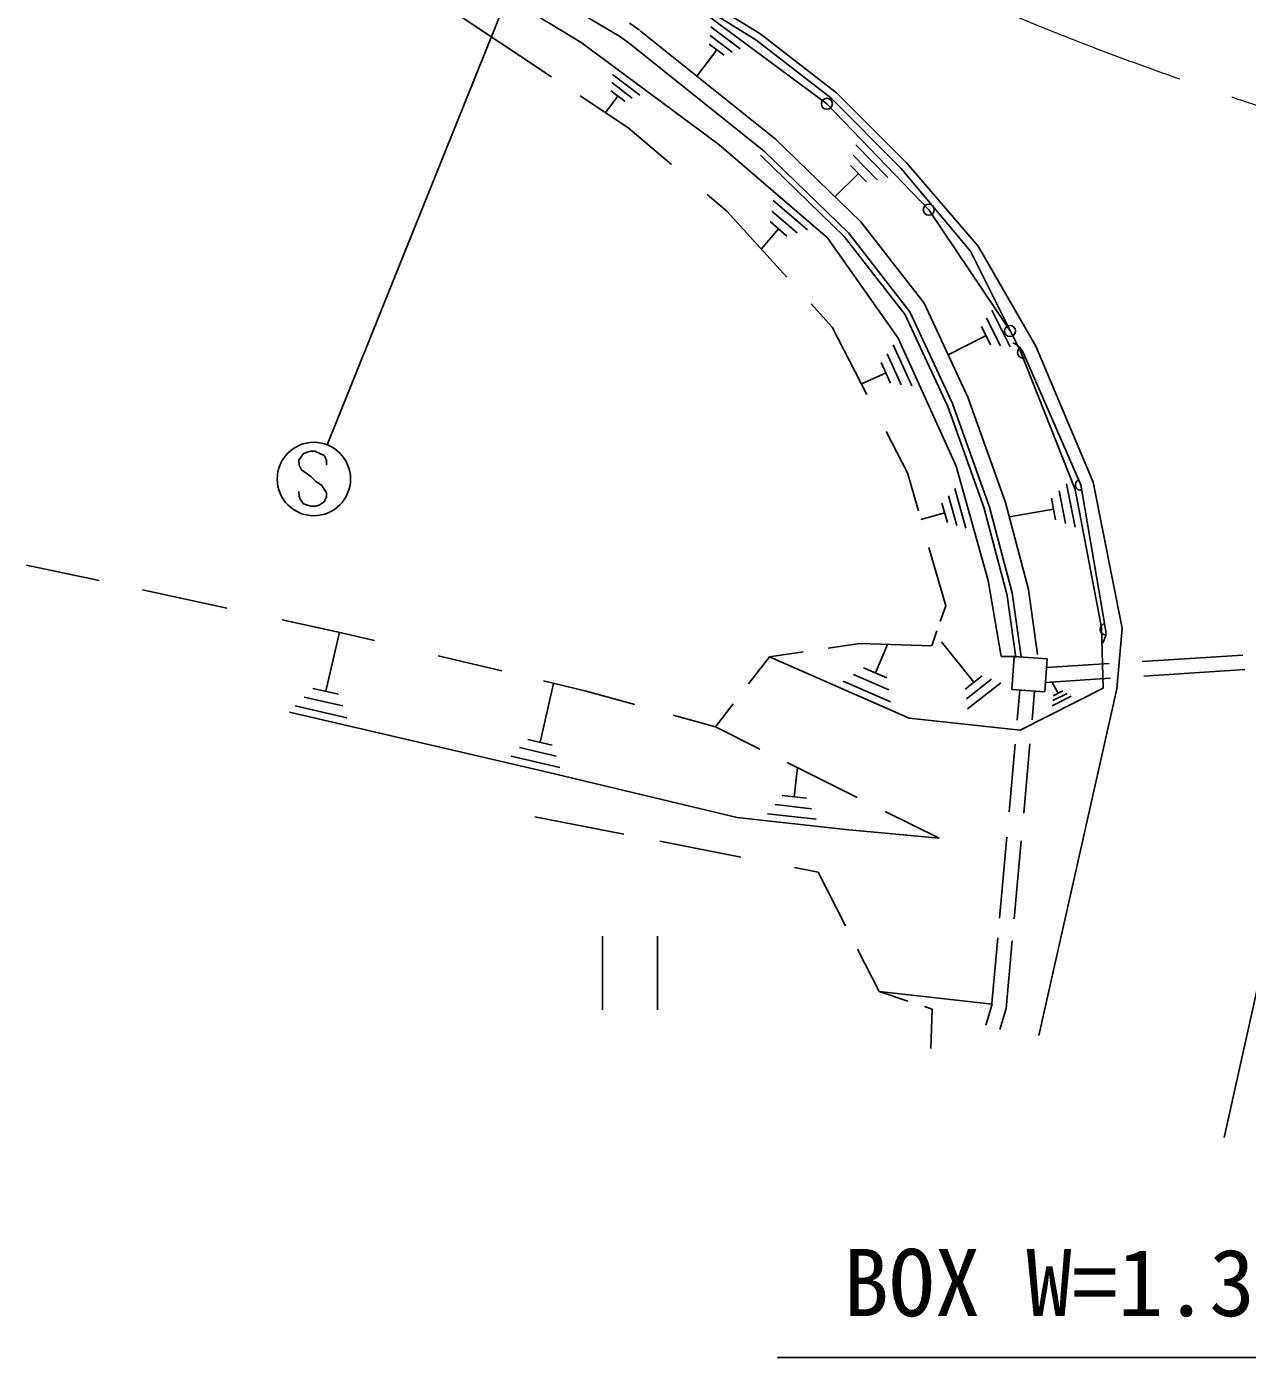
# Model space of a CAD drawing. Units: millimetres, scale not verified. Extents: x 40000 to 680000, y 20000 to 380000.
# Drawn here: x 355382 to 388656, y 261613 to 297895 of the extents above; entities that cross this region are included whole.
import ezdxf
from ezdxf.enums import TextEntityAlignment as Align

# ---------------------------------------------------------------- set-up
doc = ezdxf.new("R2010")
doc.units = ezdxf.units.MM
doc.header["$LTSCALE"] = 1000
doc.linetypes.add('CHAIN', pattern=[18.5, 12, -1.5, 3.5, -1.5])
doc.layers.add('M-BGD', color=7, linetype='Continuous', lineweight=25)
doc.layers.add('M-BMK', color=2, linetype='CHAIN', lineweight=13)
doc.styles.add('ＭＳ ゴシック', font='')
doc.styles.get('ＭＳ ゴシック').set_extended_font_data('MS Gothic')

msp = doc.modelspace()

# ---------------------------------------------------------------- linework, layer by layer
at = {"layer": 'M-BGD'}
for p, q in [((369217, 300532), (363571, 286495)), ((371571, 297612), (367685, 299921)), ((367346, 299380), (370497, 297462)), ((372312, 299365), (375254, 297536)), ((372421, 299519), (375368, 297707)), ((366951, 298345), (369686, 296527)), ((372083, 297798), (371818, 297989)), ((377194, 295791), (374001, 298155)), ((374027, 297887), (374832, 297289)), ((371819, 297433), (371571, 297612)), ((375786, 294833), (372101, 297784)), ((374009, 297651), (374612, 297202)), ((375254, 297536), (377304, 295955)), ((375368, 297707), (377457, 296089)), ((370497, 297462), (374254, 294677)), ((375488, 294495), (371819, 297433)), ((373651, 296542), (374192, 297265)), ((373990, 297414), (374393, 297115)), ((371350, 296590), (372096, 296028)), ((371308, 296145), (371685, 295861)), ((371329, 296367), (371890, 295945)), ((377457, 296089), (379373, 294176)), ((370466, 296009), (371773, 295140)), ((371161, 295552), (371500, 296000)), ((379972, 292903), (377194, 295791)), ((377304, 295955), (379211, 294033)), ((371773, 295140), (372957, 294137)), ((374254, 294677), (377210, 292138)), ((378120, 292570), (375786, 294833)), ((377987, 294676), (378853, 293780)), ((377679, 292161), (375384, 294388)), ((377784, 292269), (375488, 294495)), ((377914, 294391), (378569, 293722)), ((377410, 293258), (378059, 293888)), ((377842, 294106), (378271, 293661)), ((379211, 294033), (381106, 291777)), ((379373, 294176), (381314, 291911)), ((373927, 293316), (374464, 292861)), ((374464, 292861), (376101, 291062)), ((375697, 292866), (376385, 292269)), ((375733, 293150), (376663, 292355)), ((382186, 289597), (379972, 292903)), ((375647, 292578), (376107, 292184)), ((379845, 290354), (378120, 292570)), ((375399, 291825), (375880, 292385)), ((377210, 292138), (379142, 289397)), ((379340, 290026), (377665, 292176)), ((379459, 290118), (377784, 292269)), ((381106, 291777), (382463, 289064)), ((381314, 291911), (382894, 289185)), ((376762, 290337), (377342, 289700)), ((381037, 287788), (379845, 290354)), ((380484, 287554), (379323, 290055)), ((380620, 287617), (379459, 290118)), ((381549, 289945), (381925, 289190)), ((381687, 290165), (382193, 289164)), ((377342, 289700), (378288, 287868)), ((381405, 289716), (381658, 289216)), ((379003, 289215), (379507, 288097)), ((379142, 289397), (380717, 285911)), ((380498, 288946), (381535, 289470)), ((382894, 289185), (384450, 285479)), ((378841, 288974), (379223, 288133)), ((382463, 289064), (383965, 285279)), ((382543, 289008), (384118, 285401)), ((378137, 288152), (378809, 288452)), ((378678, 288734), (378930, 288175)), ((382062, 284925), (381037, 287788)), ((381490, 284741), (380479, 287567)), ((381631, 284791), (380620, 287617)), ((378810, 286856), (379390, 285733)), ((363120, 286324), (362928, 286258)), ((363241, 286322), (363120, 286324)), ((363491, 286203), (363241, 286322)), ((362928, 286258), (362804, 286074)), ((362804, 286074), (362807, 285942)), ((362807, 285942), (362870, 285813)), ((363555, 286071), (363491, 286203)), ((363555, 285942), (363555, 286071)), ((380717, 285911), (381593, 282792)), ((362870, 285813), (363125, 285632)), ((363125, 285632), (363254, 285500)), ((379390, 285733), (379690, 284689)), ((362807, 285094), (362804, 285216)), ((363254, 285500), (363433, 285384)), ((363433, 285384), (363560, 285184)), ((363560, 285184), (363555, 285073)), ((380680, 285298), (380986, 284221)), ((383523, 285240), (383698, 284352)), ((383726, 285432), (383962, 284246)), ((383965, 285279), (384683, 281515)), ((384118, 285401), (384790, 281463)), ((384450, 285479), (385246, 281491)), ((362846, 284992), (362807, 285094)), ((362930, 284881), (362846, 284992)), ((363117, 284821), (362930, 284881)), ((363252, 284821), (363117, 284821)), ((363352, 284850), (363252, 284821)), ((363494, 284942), (363352, 284850)), ((363555, 285073), (363494, 284942)), ((380328, 284905), (380479, 284373)), ((380508, 285098), (380737, 284295)), ((382688, 282548), (382062, 284925)), ((383315, 285040), (383429, 284450)), ((379755, 284461), (380410, 284641)), ((382101, 282421), (381486, 284753)), ((382246, 282459), (381631, 284791)), ((382169, 284526), (383376, 284742)), ((379976, 283698), (380434, 282103)), ((355382, 283216), (357358, 282792)), ((381593, 282792), (381949, 280722)), ((358540, 282538), (360836, 282044)), ((382342, 280693), (382098, 282439)), ((382490, 280713), (382246, 282459)), ((382936, 280776), (382688, 282548)), ((380434, 282103), (380283, 281672)), ((362349, 281719), (363885, 281389)), ((363913, 281381), (363536, 279774)), ((363885, 281389), (364863, 281155)), ((380195, 281423), (380052, 281014)), ((384683, 281515), (384721, 279860)), ((385246, 281491), (385101, 279840)), ((376548, 280848), (375627, 280714)), ((378092, 281073), (377234, 280948)), ((380052, 281014), (378092, 281073)), ((378848, 281053), (378518, 280280)), ((380319, 281124), (381197, 280018)), ((366601, 280741), (368331, 280328)), ((375627, 280714), (375062, 279979)), ((379438, 279044), (375627, 280714)), ((381949, 280722), (382303, 280720)), ((382303, 280720), (382237, 279825)), ((383201, 280654), (382303, 280720)), ((383135, 279759), (383201, 280654)), ((383184, 280419), (384887, 280529)), ((385786, 280586), (388528, 280762)), ((378887, 279814), (377920, 280230)), ((378833, 280142), (378190, 280415)), ((381426, 280194), (380964, 279834)), ((381686, 280102), (380997, 279566)), ((383154, 280017), (384915, 280130)), ((385838, 280189), (388591, 280366)), ((363887, 279695), (363184, 279852)), ((369747, 279989), (369377, 278382)), ((369473, 280055), (370630, 279779)), ((370630, 279779), (371960, 279410)), ((378927, 279482), (377642, 280050)), ((381933, 280006), (381029, 279298)), ((382237, 279825), (383135, 279759)), ((382384, 278988), (382458, 279809)), ((384721, 279860), (382463, 278712)), ((382787, 278998), (382857, 279779)), ((385101, 279840), (382970, 270386)), ((383328, 280029), (383501, 279721)), ((383624, 279785), (383364, 279653)), ((364109, 279049), (362706, 279373)), ((364005, 279374), (362949, 279610)), ((374644, 279434), (374157, 278800)), ((383852, 279642), (383333, 279378)), ((383742, 279711), (383351, 279520)), ((369617, 277560), (362547, 279204)), ((373004, 279120), (374157, 278800)), ((382463, 278712), (379438, 279044)), ((374157, 278800), (375370, 278197)), ((369707, 278305), (369039, 278463)), ((382160, 276490), (382325, 278329)), ((382559, 276453), (382728, 278338)), ((369913, 277692), (368586, 278004)), ((369813, 278003), (368815, 278238)), ((374748, 276331), (369617, 277560)), ((376109, 277830), (378022, 276879)), ((376392, 277694), (376306, 276898)), ((376635, 276858), (375972, 276930)), ((376774, 276571), (375783, 276684)), ((378787, 276499), (380257, 275768)), ((369233, 276350), (371660, 275876)), ((377705, 276004), (374748, 276331)), ((376904, 276288), (375579, 276434)), ((380257, 275768), (377705, 276004)), ((381900, 273584), (382099, 275800)), ((372640, 275684), (374846, 275253)), ((382301, 273571), (382491, 275699)), ((376316, 274965), (376957, 274840)), ((376957, 274840), (377703, 273380)), ((371082, 271093), (371082, 273093)), ((372582, 273093), (372582, 271093)), ((381683, 271162), (381852, 273051)), ((382081, 271126), (382247, 272973)), ((378027, 272746), (378620, 271586)), ((388021, 267610), (389102, 272468)), ((381698, 271241), (378620, 271586)), ((378620, 271586), (379398, 271327)), ((379857, 271175), (380068, 271105)), ((380068, 271105), (380025, 270031)), ((381528, 270670), (381698, 271241)), ((381911, 270556), (382081, 271126)), ((375845, 261613), (398182, 261613))]:
    msp.add_line(p, q, dxfattribs=at)
for centre, radius in [((377194, 295791), 150), ((379972, 292903), 150), ((382186, 289597), 150), ((363211, 285561), 1000)]:
    msp.add_circle(centre, radius, dxfattribs=at)
for centre, radius, start, end in [((382085, 288808), 500, 23.5922, 68.5922), ((382543, 289008), 150, 113.5922, 293.5922), ((384118, 285401), 150, 113.5922, 279.6827), ((384790, 281463), 150, 99.6826, 279.6827), ((384298, 281378), 500, 324.6827, 9.6827)]:
    msp.add_arc(centre, radius, start, end, dxfattribs=at)
at = {"layer": 'M-BMK'}
msp.add_open_spline([(375896, 301392), (377506, 300519), (379116, 299646), (380771, 298875), (383781, 297474), (386942, 296411), (390100, 295344), (405959, 289985), (421720, 284523), (437480, 279061)], degree=3, knots=[0, 0, 0, 0, 1, 1, 1, 2, 2, 2, 3, 3, 3, 3], dxfattribs=at)

# ---------------------------------------------------------------- texts
at = {"layer": 'M-BGD', "style": 'ＭＳ ゴシック'}
msp.add_text('BOX W=1.3 h=1.5', height=1833, dxfattribs=at).set_placement((377639, 262187), align=Align.BOTTOM_LEFT)

doc.saveas('drawing.dxf')
